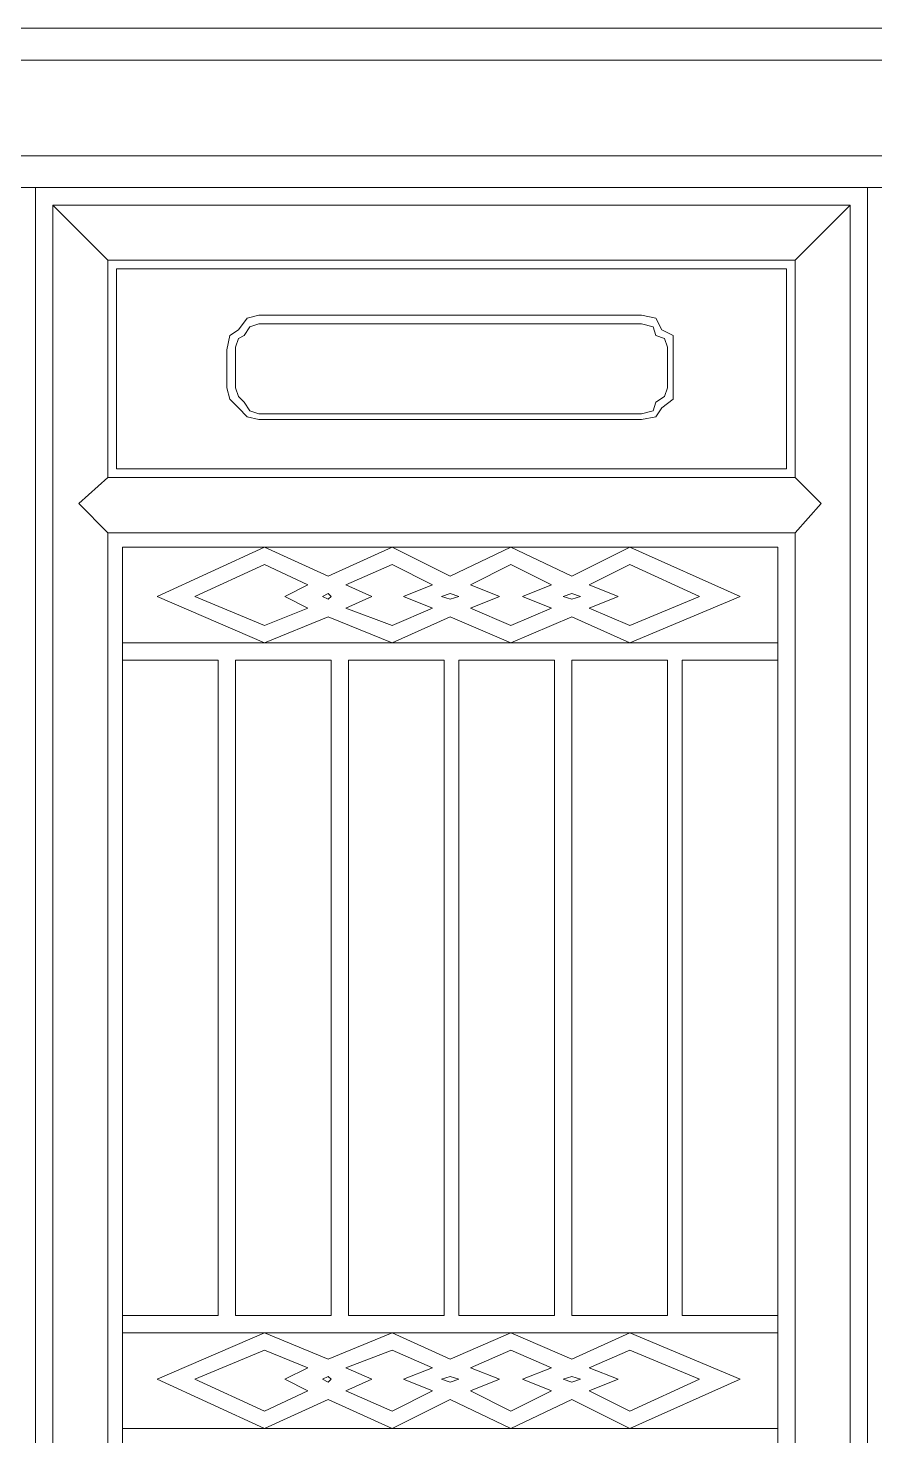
# Model space of a CAD drawing. Header units: centimetres. Extents: x -9.8 to 7.8, y -8.8 to 8.
# Drawn here: x -1.06 to 3.02, y 1.19 to 7.98 of the extents above; entities that cross this region are included whole.
import ezdxf

# ---------------------------------------------------------------- set-up
doc = ezdxf.new("R2010")
doc.units = ezdxf.units.CM
doc.header["$MEASUREMENT"] = 0
doc.layers.add('layer 1', color=7, linetype='Continuous')

msp = doc.modelspace()

# ---------------------------------------------------------------- linework, layer by layer
at = {"layer": 'layer 1', "color": 250, "lineweight": 0}
for points, knots in [([(-9.81791, 7.98399), (-9.81791, 7.98399), (7.76277, 7.98399), (7.76277, 7.98399), (7.76277, 7.98399), (7.76277, 7.98399), (7.76277, -8.84087), (7.76277, -8.84087), (7.76277, -8.84087), (7.76277, -8.84087), (-9.81791, -8.84087), (-9.81791, -8.84087), (-9.81791, -8.84087), (-9.81791, -8.84087), (-9.81791, 7.98399), (-9.81791, 7.98399)], [0, 0, 0, 0, 0.25, 0.25, 0.25, 0.25, 0.5, 0.5, 0.5, 0.5, 0.75, 0.75, 0.75, 0.75, 1, 1, 1, 1]), ([(-9.66394, 7.83002), (-9.66394, 7.83002), (7.6088, 7.83002), (7.6088, 7.83002), (7.6088, 7.83002), (7.6088, 7.83002), (7.6088, -8.6869), (7.6088, -8.6869), (7.6088, -8.6869), (7.6088, -8.6869), (-9.66394, -8.6869), (-9.66394, -8.6869), (-9.66394, -8.6869), (-9.66394, -8.6869), (-9.66394, 7.83002), (-9.66394, 7.83002)], [0, 0, 0, 0, 0.25, 0.25, 0.25, 0.25, 0.5, 0.5, 0.5, 0.5, 0.75, 0.75, 0.75, 0.75, 1, 1, 1, 1]), ([(-9.20203, 7.36811), (-9.20203, 7.36811), (7.14689, 7.36811), (7.14689, 7.36811), (7.14689, 7.36811), (7.14689, 7.36811), (7.14689, -8.22499), (7.14689, -8.22499), (7.14689, -8.22499), (7.14689, -8.22499), (-9.20203, -8.22499), (-9.20203, -8.22499), (-9.20203, -8.22499), (-9.20203, -8.22499), (-9.20203, 7.36811), (-9.20203, 7.36811)], [0, 0, 0, 0, 0.25, 0.25, 0.25, 0.25, 0.5, 0.5, 0.5, 0.5, 0.75, 0.75, 0.75, 0.75, 1, 1, 1, 1]), ([(-9.04806, -8.07102), (-9.04806, -8.07102), (-9.04806, 7.21414), (-9.04806, 7.21414), (-9.04806, 7.21414), (-9.04806, 7.21414), (2.98969, 7.21414), (2.98969, 7.21414), (2.98969, 7.21414), (2.98969, 7.21414), (2.98969, -8.07102), (2.98969, -8.07102), (2.98969, -8.07102), (2.98969, -8.07102), (-9.04806, -8.07102), (-9.04806, -8.07102)], [0, 0, 0, 0, 0.25, 0.25, 0.25, 0.25, 0.5, 0.5, 0.5, 0.5, 0.75, 0.75, 0.75, 0.75, 1, 1, 1, 1]), ([(-1.02757, -8.07102), (-1.02757, -8.07102), (-1.02757, 7.21414), (-1.02757, 7.21414), (-1.02757, 7.21414), (-1.02757, 7.21414), (-5.0308, 7.21414), (-5.0308, 7.21414), (-5.0308, 7.21414), (-5.0308, 7.21414), (-5.0308, -8.07102), (-5.0308, -8.07102), (-5.0308, -8.07102), (-5.0308, -8.07102), (-1.02757, -8.07102), (-1.02757, -8.07102)], [0, 0, 0, 0, 0.25, 0.25, 0.25, 0.25, 0.5, 0.5, 0.5, 0.5, 0.75, 0.75, 0.75, 0.75, 1, 1, 1, 1]), ([(-1.02757, -8.07102), (-1.02757, -8.07102), (-1.02757, 7.21414), (-1.02757, 7.21414), (-1.02757, 7.21414), (-1.02757, 7.21414), (2.98969, 7.21414), (2.98969, 7.21414), (2.98969, 7.21414), (2.98969, 7.21414), (2.98969, -8.07102), (2.98969, -8.07102), (2.98969, -8.07102), (2.98969, -8.07102), (-1.02757, -8.07102), (-1.02757, -8.07102)], [0, 0, 0, 0, 0.25, 0.25, 0.25, 0.25, 0.5, 0.5, 0.5, 0.5, 0.75, 0.75, 0.75, 0.75, 1, 1, 1, 1]), ([(6.99292, -8.07102), (6.99292, -8.07102), (6.99292, 7.21414), (6.99292, 7.21414), (6.99292, 7.21414), (6.99292, 7.21414), (2.98969, 7.21414), (2.98969, 7.21414), (2.98969, 7.21414), (2.98969, 7.21414), (2.98969, -8.07102), (2.98969, -8.07102), (2.98969, -8.07102), (2.98969, -8.07102), (6.99292, -8.07102), (6.99292, -8.07102)], [0, 0, 0, 0, 0.25, 0.25, 0.25, 0.25, 0.5, 0.5, 0.5, 0.5, 0.75, 0.75, 0.75, 0.75, 1, 1, 1, 1]), ([(2.90569, -7.98702), (2.90569, -7.98702), (-0.94357, -7.98702), (-0.94357, -7.98702), (-0.94357, -7.98702), (-0.94357, -7.98702), (-0.94357, 7.13014), (-0.94357, 7.13014), (-0.94357, 7.13014), (-0.94357, 7.13014), (2.90569, 7.13014), (2.90569, 7.13014), (2.90569, 7.13014), (2.90569, 7.13014), (2.90569, -7.98702), (2.90569, -7.98702)], [0, 0, 0, 0, 0.25, 0.25, 0.25, 0.25, 0.5, 0.5, 0.5, 0.5, 0.75, 0.75, 0.75, 0.75, 1, 1, 1, 1]), ([(-0.67754, 6.86411), (-0.67754, 6.86411), (2.63984, 6.86411), (2.63984, 6.86411), (2.63984, 6.86411), (2.63984, 6.86411), (2.63984, 5.81437), (2.63984, 5.81437), (2.63984, 5.81437), (2.63984, 5.81437), (-0.67754, 5.81437), (-0.67754, 5.81437), (-0.67754, 5.81437), (-0.67754, 5.81437), (-0.67754, 6.86411), (-0.67754, 6.86411)], [0, 0, 0, 0, 0.25, 0.25, 0.25, 0.25, 0.5, 0.5, 0.5, 0.5, 0.75, 0.75, 0.75, 0.75, 1, 1, 1, 1]), ([(2.59775, 6.8222), (2.59775, 6.8222), (2.59775, 5.85628), (2.59775, 5.85628), (2.59775, 5.85628), (2.59775, 5.85628), (-0.63563, 5.85628), (-0.63563, 5.85628), (-0.63563, 5.85628), (-0.63563, 5.85628), (-0.63563, 6.8222), (-0.63563, 6.8222), (-0.63563, 6.8222), (-0.63563, 6.8222), (2.59775, 6.8222), (2.59775, 6.8222), (2.59775, 6.8222), (2.59775, 6.8222), (-0.63563, 6.8222), (-0.63563, 6.8222)], [0, 0, 0, 0, 0.2, 0.2, 0.2, 0.2, 0.4, 0.4, 0.4, 0.4, 0.6, 0.6, 0.6, 0.6, 0.8, 0.8, 0.8, 0.8, 1, 1, 1, 1]), ([(0.05022, 6.59826), (0.05022, 6.59826), (-0.00572, 6.58423), (-0.00572, 6.58423), (-0.00572, 6.58423), (-0.00572, 6.58423), (-0.04781, 6.52829), (-0.04781, 6.52829)], [0, 0, 0, 0, 0.5, 0.5, 0.5, 0.5, 1, 1, 1, 1]), ([(1.99589, 6.52829), (1.99589, 6.52829), (1.96783, 6.58423), (1.96783, 6.58423), (1.96783, 6.58423), (1.96783, 6.58423), (1.89786, 6.59826), (1.89786, 6.59826)], [0, 0, 0, 0, 0.5, 0.5, 0.5, 0.5, 1, 1, 1, 1]), ([(-0.04781, 6.52829), (-0.04781, 6.52829), (-0.08972, 6.50023), (-0.08972, 6.50023), (-0.08972, 6.50023), (-0.08972, 6.50023), (-0.10375, 6.43026), (-0.10375, 6.43026)], [0, 0, 0, 0, 0.5, 0.5, 0.5, 0.5, 1, 1, 1, 1]), ([(0.05022, 6.55617), (0.05022, 6.55617), (0.00831, 6.54232), (0.00831, 6.54232), (0.00831, 6.54232), (0.00831, 6.54232), (-0.01975, 6.50023), (-0.01975, 6.50023)], [0, 0, 0, 0, 0.5, 0.5, 0.5, 0.5, 1, 1, 1, 1]), ([(1.96783, 6.50023), (1.96783, 6.50023), (1.95398, 6.54232), (1.95398, 6.54232), (1.95398, 6.54232), (1.95398, 6.54232), (1.89786, 6.55617), (1.89786, 6.55617)], [0, 0, 0, 0, 0.5, 0.5, 0.5, 0.5, 1, 1, 1, 1]), ([(2.05183, 6.43026), (2.05183, 6.43026), (2.05183, 6.50023), (2.05183, 6.50023), (2.05183, 6.50023), (2.05183, 6.50023), (1.99589, 6.52829), (1.99589, 6.52829)], [0, 0, 0, 0, 0.5, 0.5, 0.5, 0.5, 1, 1, 1, 1]), ([(-0.01975, 6.50023), (-0.01975, 6.50023), (-0.04781, 6.4862), (-0.04781, 6.4862), (-0.04781, 6.4862), (-0.04781, 6.4862), (-0.06166, 6.44429), (-0.06166, 6.44429)], [0, 0, 0, 0, 0.5, 0.5, 0.5, 0.5, 1, 1, 1, 1]), ([(2.02395, 6.44429), (2.02395, 6.44429), (2.00992, 6.4862), (2.00992, 6.4862), (2.00992, 6.4862), (2.00992, 6.4862), (1.96783, 6.50023), (1.96783, 6.50023)], [0, 0, 0, 0, 0.5, 0.5, 0.5, 0.5, 1, 1, 1, 1]), ([(-0.10375, 6.24823), (-0.10375, 6.24823), (-0.08972, 6.19229), (-0.08972, 6.19229), (-0.08972, 6.19229), (-0.08972, 6.19229), (-0.04781, 6.15037), (-0.04781, 6.15037)], [0, 0, 0, 0, 0.5, 0.5, 0.5, 0.5, 1, 1, 1, 1]), ([(-0.06166, 6.24823), (-0.06166, 6.24823), (-0.04781, 6.20632), (-0.04781, 6.20632), (-0.04781, 6.20632), (-0.04781, 6.20632), (-0.01975, 6.17826), (-0.01975, 6.17826)], [0, 0, 0, 0, 0.5, 0.5, 0.5, 0.5, 1, 1, 1, 1]), ([(1.96783, 6.17826), (1.96783, 6.17826), (2.00992, 6.20632), (2.00992, 6.20632), (2.00992, 6.20632), (2.00992, 6.20632), (2.02395, 6.24823), (2.02395, 6.24823)], [0, 0, 0, 0, 0.5, 0.5, 0.5, 0.5, 1, 1, 1, 1]), ([(1.99589, 6.15037), (1.99589, 6.15037), (2.05183, 6.19229), (2.05183, 6.19229), (2.05183, 6.19229), (2.05183, 6.19229), (2.05183, 6.24823), (2.05183, 6.24823)], [0, 0, 0, 0, 0.5, 0.5, 0.5, 0.5, 1, 1, 1, 1]), ([(-0.04781, 6.15037), (-0.04781, 6.15037), (-0.00572, 6.10828), (-0.00572, 6.10828), (-0.00572, 6.10828), (-0.00572, 6.10828), (0.05022, 6.09425), (0.05022, 6.09425)], [0, 0, 0, 0, 0.5, 0.5, 0.5, 0.5, 1, 1, 1, 1]), ([(-0.01975, 6.17826), (-0.01975, 6.17826), (0.00831, 6.13634), (0.00831, 6.13634), (0.00831, 6.13634), (0.00831, 6.13634), (0.05022, 6.12231), (0.05022, 6.12231)], [0, 0, 0, 0, 0.5, 0.5, 0.5, 0.5, 1, 1, 1, 1]), ([(1.89786, 6.12231), (1.89786, 6.12231), (1.95398, 6.13634), (1.95398, 6.13634), (1.95398, 6.13634), (1.95398, 6.13634), (1.96783, 6.17826), (1.96783, 6.17826)], [0, 0, 0, 0, 0.5, 0.5, 0.5, 0.5, 1, 1, 1, 1]), ([(1.89786, 6.09425), (1.89786, 6.09425), (1.96783, 6.10828), (1.96783, 6.10828), (1.96783, 6.10828), (1.96783, 6.10828), (1.99589, 6.15037), (1.99589, 6.15037)], [0, 0, 0, 0, 0.5, 0.5, 0.5, 0.5, 1, 1, 1, 1]), ([(-0.67754, -6.4054), (-0.67754, -6.4054), (-0.67754, 5.54834), (-0.67754, 5.54834), (-0.67754, 5.54834), (-0.67754, 5.54834), (2.63984, 5.54834), (2.63984, 5.54834), (2.63984, 5.54834), (2.63984, 5.54834), (2.63984, -6.4054), (2.63984, -6.4054), (2.63984, -6.4054), (2.63984, -6.4054), (-0.67754, -6.4054), (-0.67754, -6.4054)], [0, 0, 0, 0, 0.25, 0.25, 0.25, 0.25, 0.5, 0.5, 0.5, 0.5, 0.75, 0.75, 0.75, 0.75, 1, 1, 1, 1]), ([(-0.60757, -6.33543), (-0.60757, -6.33543), (-0.60757, 5.47837), (-0.60757, 5.47837), (-0.60757, 5.47837), (-0.60757, 5.47837), (2.55584, 5.47837), (2.55584, 5.47837), (2.55584, 5.47837), (2.55584, 5.47837), (2.55584, -6.33543), (2.55584, -6.33543), (2.55584, -6.33543), (2.55584, -6.33543), (-0.60757, -6.33543), (-0.60757, -6.33543)], [0, 0, 0, 0, 0.25, 0.25, 0.25, 0.25, 0.5, 0.5, 0.5, 0.5, 0.75, 0.75, 0.75, 0.75, 1, 1, 1, 1]), ([(0.69416, 5.47837), (0.69416, 5.47837), (0.38622, 5.33843), (0.38622, 5.33843), (0.38622, 5.33843), (0.38622, 5.33843), (0.07828, 5.47837), (0.07828, 5.47837), (0.07828, 5.47837), (0.07828, 5.47837), (-0.43957, 5.2404), (-0.43957, 5.2404), (-0.43957, 5.2404), (-0.43957, 5.2404), (0.07828, 5.01646), (0.07828, 5.01646), (0.07828, 5.01646), (0.07828, 5.01646), (0.38622, 5.14255), (0.38622, 5.14255), (0.38622, 5.14255), (0.38622, 5.14255), (0.69416, 5.01646), (0.69416, 5.01646), (0.69416, 5.01646), (0.69416, 5.01646), (0.97404, 5.14255), (0.97404, 5.14255), (0.97404, 5.14255), (0.97404, 5.14255), (1.26795, 5.01646), (1.26795, 5.01646), (1.26795, 5.01646), (1.26795, 5.01646), (1.56204, 5.14255), (1.56204, 5.14255), (1.56204, 5.14255), (1.56204, 5.14255), (1.84192, 5.01646), (1.84192, 5.01646), (1.84192, 5.01646), (1.84192, 5.01646), (2.3738, 5.2404), (2.3738, 5.2404), (2.3738, 5.2404), (2.3738, 5.2404), (1.84192, 5.47837), (1.84192, 5.47837), (1.84192, 5.47837), (1.84192, 5.47837), (1.56204, 5.33843), (1.56204, 5.33843), (1.56204, 5.33843), (1.56204, 5.33843), (1.26795, 5.47837), (1.26795, 5.47837), (1.26795, 5.47837), (1.26795, 5.47837), (0.97404, 5.33843), (0.97404, 5.33843), (0.97404, 5.33843), (0.97404, 5.33843), (0.69416, 5.47837), (0.69416, 5.47837)], [0, 0, 0, 0, 0.0625, 0.0625, 0.0625, 0.0625, 0.125, 0.125, 0.125, 0.125, 0.1875, 0.1875, 0.1875, 0.1875, 0.25, 0.25, 0.25, 0.25, 0.3125, 0.3125, 0.3125, 0.3125, 0.375, 0.375, 0.375, 0.375, 0.4375, 0.4375, 0.4375, 0.4375, 0.5, 0.5, 0.5, 0.5, 0.5625, 0.5625, 0.5625, 0.5625, 0.625, 0.625, 0.625, 0.625, 0.6875, 0.6875, 0.6875, 0.6875, 0.75, 0.75, 0.75, 0.75, 0.8125, 0.8125, 0.8125, 0.8125, 0.875, 0.875, 0.875, 0.875, 0.9375, 0.9375, 0.9375, 0.9375, 1, 1, 1, 1]), ([(0.28819, 5.29652), (0.28819, 5.29652), (0.17631, 5.2404), (0.17631, 5.2404), (0.17631, 5.2404), (0.17631, 5.2404), (0.28819, 5.18446), (0.28819, 5.18446), (0.28819, 5.18446), (0.28819, 5.18446), (0.07828, 5.10046), (0.07828, 5.10046), (0.07828, 5.10046), (0.07828, 5.10046), (-0.25772, 5.2404), (-0.25772, 5.2404), (-0.25772, 5.2404), (-0.25772, 5.2404), (0.07828, 5.39437), (0.07828, 5.39437), (0.07828, 5.39437), (0.07828, 5.39437), (0.28819, 5.29652), (0.28819, 5.29652)], [0, 0, 0, 0, 0.1666667, 0.1666667, 0.1666667, 0.1666667, 0.3333333, 0.3333333, 0.3333333, 0.3333333, 0.5, 0.5, 0.5, 0.5, 0.6666667, 0.6666667, 0.6666667, 0.6666667, 0.8333333, 0.8333333, 0.8333333, 0.8333333, 1, 1, 1, 1]), ([(0.89004, 5.18446), (0.89004, 5.18446), (0.7501, 5.2404), (0.7501, 5.2404), (0.7501, 5.2404), (0.7501, 5.2404), (0.89004, 5.29652), (0.89004, 5.29652), (0.89004, 5.29652), (0.89004, 5.29652), (0.69416, 5.39437), (0.69416, 5.39437), (0.69416, 5.39437), (0.69416, 5.39437), (0.47022, 5.29652), (0.47022, 5.29652), (0.47022, 5.29652), (0.47022, 5.29652), (0.59613, 5.2404), (0.59613, 5.2404), (0.59613, 5.2404), (0.59613, 5.2404), (0.47022, 5.18446), (0.47022, 5.18446), (0.47022, 5.18446), (0.47022, 5.18446), (0.69416, 5.10046), (0.69416, 5.10046), (0.69416, 5.10046), (0.69416, 5.10046), (0.89004, 5.18446), (0.89004, 5.18446)], [0, 0, 0, 0, 0.125, 0.125, 0.125, 0.125, 0.25, 0.25, 0.25, 0.25, 0.375, 0.375, 0.375, 0.375, 0.5, 0.5, 0.5, 0.5, 0.625, 0.625, 0.625, 0.625, 0.75, 0.75, 0.75, 0.75, 0.875, 0.875, 0.875, 0.875, 1, 1, 1, 1]), ([(1.07207, 5.29652), (1.07207, 5.29652), (1.21201, 5.2404), (1.21201, 5.2404), (1.21201, 5.2404), (1.21201, 5.2404), (1.07207, 5.18446), (1.07207, 5.18446), (1.07207, 5.18446), (1.07207, 5.18446), (1.26795, 5.10046), (1.26795, 5.10046), (1.26795, 5.10046), (1.26795, 5.10046), (1.46401, 5.18446), (1.46401, 5.18446), (1.46401, 5.18446), (1.46401, 5.18446), (1.32407, 5.2404), (1.32407, 5.2404), (1.32407, 5.2404), (1.32407, 5.2404), (1.46401, 5.29652), (1.46401, 5.29652), (1.46401, 5.29652), (1.46401, 5.29652), (1.26795, 5.39437), (1.26795, 5.39437), (1.26795, 5.39437), (1.26795, 5.39437), (1.07207, 5.29652), (1.07207, 5.29652)], [0, 0, 0, 0, 0.125, 0.125, 0.125, 0.125, 0.25, 0.25, 0.25, 0.25, 0.375, 0.375, 0.375, 0.375, 0.5, 0.5, 0.5, 0.5, 0.625, 0.625, 0.625, 0.625, 0.75, 0.75, 0.75, 0.75, 0.875, 0.875, 0.875, 0.875, 1, 1, 1, 1]), ([(1.64604, 5.29652), (1.64604, 5.29652), (1.78598, 5.2404), (1.78598, 5.2404), (1.78598, 5.2404), (1.78598, 5.2404), (1.64604, 5.18446), (1.64604, 5.18446), (1.64604, 5.18446), (1.64604, 5.18446), (1.84192, 5.10046), (1.84192, 5.10046), (1.84192, 5.10046), (1.84192, 5.10046), (2.17792, 5.2404), (2.17792, 5.2404), (2.17792, 5.2404), (2.17792, 5.2404), (1.84192, 5.39437), (1.84192, 5.39437), (1.84192, 5.39437), (1.84192, 5.39437), (1.64604, 5.29652), (1.64604, 5.29652)], [0, 0, 0, 0, 0.1666667, 0.1666667, 0.1666667, 0.1666667, 0.3333333, 0.3333333, 0.3333333, 0.3333333, 0.5, 0.5, 0.5, 0.5, 0.6666667, 0.6666667, 0.6666667, 0.6666667, 0.8333333, 0.8333333, 0.8333333, 0.8333333, 1, 1, 1, 1]), ([(0.38622, 5.22655), (0.38622, 5.22655), (0.35816, 5.2404), (0.35816, 5.2404), (0.35816, 5.2404), (0.35816, 5.2404), (0.38622, 5.25443), (0.38622, 5.25443), (0.38622, 5.25443), (0.38622, 5.25443), (0.40025, 5.2404), (0.40025, 5.2404), (0.40025, 5.2404), (0.40025, 5.2404), (0.38622, 5.22655), (0.38622, 5.22655)], [0, 0, 0, 0, 0.25, 0.25, 0.25, 0.25, 0.5, 0.5, 0.5, 0.5, 0.75, 0.75, 0.75, 0.75, 1, 1, 1, 1]), ([(0.97404, 5.22655), (0.97404, 5.22655), (1.01613, 5.2404), (1.01613, 5.2404), (1.01613, 5.2404), (1.01613, 5.2404), (0.97404, 5.25443), (0.97404, 5.25443), (0.97404, 5.25443), (0.97404, 5.25443), (0.93213, 5.2404), (0.93213, 5.2404), (0.93213, 5.2404), (0.93213, 5.2404), (0.97404, 5.22655), (0.97404, 5.22655)], [0, 0, 0, 0, 0.25, 0.25, 0.25, 0.25, 0.5, 0.5, 0.5, 0.5, 0.75, 0.75, 0.75, 0.75, 1, 1, 1, 1]), ([(1.56204, 5.25443), (1.56204, 5.25443), (1.51995, 5.2404), (1.51995, 5.2404), (1.51995, 5.2404), (1.51995, 5.2404), (1.56204, 5.22655), (1.56204, 5.22655)], [0, 0, 0, 0, 0.5, 0.5, 0.5, 0.5, 1, 1, 1, 1]), ([(1.56204, 5.22655), (1.56204, 5.22655), (1.60395, 5.2404), (1.60395, 5.2404), (1.60395, 5.2404), (1.60395, 5.2404), (1.56204, 5.25443), (1.56204, 5.25443)], [0, 0, 0, 0, 0.5, 0.5, 0.5, 0.5, 1, 1, 1, 1]), ([(-0.60757, 1.76905), (-0.60757, 1.76905), (-0.14566, 1.76905), (-0.14566, 1.76905), (-0.14566, 1.76905), (-0.14566, 1.76905), (-0.14566, 4.93246), (-0.14566, 4.93246), (-0.14566, 4.93246), (-0.14566, 4.93246), (-0.60757, 4.93246), (-0.60757, 4.93246)], [0, 0, 0, 0, 0.3333333, 0.3333333, 0.3333333, 0.3333333, 0.6666667, 0.6666667, 0.6666667, 0.6666667, 1, 1, 1, 1]), ([(0.40025, 1.76905), (0.40025, 1.76905), (0.40025, 4.93246), (0.40025, 4.93246), (0.40025, 4.93246), (0.40025, 4.93246), (-0.06166, 4.93246), (-0.06166, 4.93246), (-0.06166, 4.93246), (-0.06166, 4.93246), (-0.06166, 1.76905), (-0.06166, 1.76905), (-0.06166, 1.76905), (-0.06166, 1.76905), (0.40025, 1.76905), (0.40025, 1.76905)], [0, 0, 0, 0, 0.25, 0.25, 0.25, 0.25, 0.5, 0.5, 0.5, 0.5, 0.75, 0.75, 0.75, 0.75, 1, 1, 1, 1]), ([(0.94616, 1.76905), (0.94616, 1.76905), (0.94616, 4.93246), (0.94616, 4.93246), (0.94616, 4.93246), (0.94616, 4.93246), (0.48425, 4.93246), (0.48425, 4.93246), (0.48425, 4.93246), (0.48425, 4.93246), (0.48425, 1.76905), (0.48425, 1.76905), (0.48425, 1.76905), (0.48425, 1.76905), (0.94616, 1.76905), (0.94616, 1.76905)], [0, 0, 0, 0, 0.25, 0.25, 0.25, 0.25, 0.5, 0.5, 0.5, 0.5, 0.75, 0.75, 0.75, 0.75, 1, 1, 1, 1]), ([(1.47804, 1.76905), (1.47804, 1.76905), (1.47804, 4.93246), (1.47804, 4.93246), (1.47804, 4.93246), (1.47804, 4.93246), (1.01613, 4.93246), (1.01613, 4.93246), (1.01613, 4.93246), (1.01613, 4.93246), (1.01613, 1.76905), (1.01613, 1.76905), (1.01613, 1.76905), (1.01613, 1.76905), (1.47804, 1.76905), (1.47804, 1.76905)], [0, 0, 0, 0, 0.25, 0.25, 0.25, 0.25, 0.5, 0.5, 0.5, 0.5, 0.75, 0.75, 0.75, 0.75, 1, 1, 1, 1]), ([(2.02395, 1.76905), (2.02395, 1.76905), (2.02395, 4.93246), (2.02395, 4.93246), (2.02395, 4.93246), (2.02395, 4.93246), (1.56204, 4.93246), (1.56204, 4.93246), (1.56204, 4.93246), (1.56204, 4.93246), (1.56204, 1.76905), (1.56204, 1.76905), (1.56204, 1.76905), (1.56204, 1.76905), (2.02395, 1.76905), (2.02395, 1.76905)], [0, 0, 0, 0, 0.25, 0.25, 0.25, 0.25, 0.5, 0.5, 0.5, 0.5, 0.75, 0.75, 0.75, 0.75, 1, 1, 1, 1]), ([(2.55584, 4.93246), (2.55584, 4.93246), (2.09392, 4.93246), (2.09392, 4.93246), (2.09392, 4.93246), (2.09392, 4.93246), (2.09392, 1.76905), (2.09392, 1.76905), (2.09392, 1.76905), (2.09392, 1.76905), (2.55584, 1.76905), (2.55584, 1.76905)], [0, 0, 0, 0, 0.3333333, 0.3333333, 0.3333333, 0.3333333, 0.6666667, 0.6666667, 0.6666667, 0.6666667, 1, 1, 1, 1]), ([(0.69416, 1.68505), (0.69416, 1.68505), (0.38622, 1.55914), (0.38622, 1.55914), (0.38622, 1.55914), (0.38622, 1.55914), (0.07828, 1.68505), (0.07828, 1.68505), (0.07828, 1.68505), (0.07828, 1.68505), (-0.43957, 1.46111), (-0.43957, 1.46111), (-0.43957, 1.46111), (-0.43957, 1.46111), (0.07828, 1.22314), (0.07828, 1.22314), (0.07828, 1.22314), (0.07828, 1.22314), (0.38622, 1.36326), (0.38622, 1.36326), (0.38622, 1.36326), (0.38622, 1.36326), (0.69416, 1.22314), (0.69416, 1.22314), (0.69416, 1.22314), (0.69416, 1.22314), (0.97404, 1.36326), (0.97404, 1.36326), (0.97404, 1.36326), (0.97404, 1.36326), (1.26795, 1.22314), (1.26795, 1.22314), (1.26795, 1.22314), (1.26795, 1.22314), (1.56204, 1.36326), (1.56204, 1.36326), (1.56204, 1.36326), (1.56204, 1.36326), (1.84192, 1.22314), (1.84192, 1.22314), (1.84192, 1.22314), (1.84192, 1.22314), (2.3738, 1.46111), (2.3738, 1.46111), (2.3738, 1.46111), (2.3738, 1.46111), (1.84192, 1.68505), (1.84192, 1.68505), (1.84192, 1.68505), (1.84192, 1.68505), (1.56204, 1.55914), (1.56204, 1.55914), (1.56204, 1.55914), (1.56204, 1.55914), (1.26795, 1.68505), (1.26795, 1.68505), (1.26795, 1.68505), (1.26795, 1.68505), (0.97404, 1.55914), (0.97404, 1.55914), (0.97404, 1.55914), (0.97404, 1.55914), (0.69416, 1.68505), (0.69416, 1.68505)], [0, 0, 0, 0, 0.0625, 0.0625, 0.0625, 0.0625, 0.125, 0.125, 0.125, 0.125, 0.1875, 0.1875, 0.1875, 0.1875, 0.25, 0.25, 0.25, 0.25, 0.3125, 0.3125, 0.3125, 0.3125, 0.375, 0.375, 0.375, 0.375, 0.4375, 0.4375, 0.4375, 0.4375, 0.5, 0.5, 0.5, 0.5, 0.5625, 0.5625, 0.5625, 0.5625, 0.625, 0.625, 0.625, 0.625, 0.6875, 0.6875, 0.6875, 0.6875, 0.75, 0.75, 0.75, 0.75, 0.8125, 0.8125, 0.8125, 0.8125, 0.875, 0.875, 0.875, 0.875, 0.9375, 0.9375, 0.9375, 0.9375, 1, 1, 1, 1]), ([(0.28819, 1.51723), (0.28819, 1.51723), (0.17631, 1.46111), (0.17631, 1.46111), (0.17631, 1.46111), (0.17631, 1.46111), (0.28819, 1.40517), (0.28819, 1.40517), (0.28819, 1.40517), (0.28819, 1.40517), (0.07828, 1.30714), (0.07828, 1.30714), (0.07828, 1.30714), (0.07828, 1.30714), (-0.25772, 1.46111), (-0.25772, 1.46111), (-0.25772, 1.46111), (-0.25772, 1.46111), (0.07828, 1.60123), (0.07828, 1.60123), (0.07828, 1.60123), (0.07828, 1.60123), (0.28819, 1.51723), (0.28819, 1.51723)], [0, 0, 0, 0, 0.1666667, 0.1666667, 0.1666667, 0.1666667, 0.3333333, 0.3333333, 0.3333333, 0.3333333, 0.5, 0.5, 0.5, 0.5, 0.6666667, 0.6666667, 0.6666667, 0.6666667, 0.8333333, 0.8333333, 0.8333333, 0.8333333, 1, 1, 1, 1]), ([(0.89004, 1.40517), (0.89004, 1.40517), (0.7501, 1.46111), (0.7501, 1.46111), (0.7501, 1.46111), (0.7501, 1.46111), (0.89004, 1.51723), (0.89004, 1.51723), (0.89004, 1.51723), (0.89004, 1.51723), (0.69416, 1.60123), (0.69416, 1.60123), (0.69416, 1.60123), (0.69416, 1.60123), (0.47022, 1.51723), (0.47022, 1.51723), (0.47022, 1.51723), (0.47022, 1.51723), (0.59613, 1.46111), (0.59613, 1.46111), (0.59613, 1.46111), (0.59613, 1.46111), (0.47022, 1.40517), (0.47022, 1.40517), (0.47022, 1.40517), (0.47022, 1.40517), (0.69416, 1.30714), (0.69416, 1.30714), (0.69416, 1.30714), (0.69416, 1.30714), (0.89004, 1.40517), (0.89004, 1.40517)], [0, 0, 0, 0, 0.125, 0.125, 0.125, 0.125, 0.25, 0.25, 0.25, 0.25, 0.375, 0.375, 0.375, 0.375, 0.5, 0.5, 0.5, 0.5, 0.625, 0.625, 0.625, 0.625, 0.75, 0.75, 0.75, 0.75, 0.875, 0.875, 0.875, 0.875, 1, 1, 1, 1]), ([(1.07207, 1.51723), (1.07207, 1.51723), (1.21201, 1.46111), (1.21201, 1.46111), (1.21201, 1.46111), (1.21201, 1.46111), (1.07207, 1.40517), (1.07207, 1.40517), (1.07207, 1.40517), (1.07207, 1.40517), (1.26795, 1.30714), (1.26795, 1.30714), (1.26795, 1.30714), (1.26795, 1.30714), (1.46401, 1.40517), (1.46401, 1.40517), (1.46401, 1.40517), (1.46401, 1.40517), (1.32407, 1.46111), (1.32407, 1.46111), (1.32407, 1.46111), (1.32407, 1.46111), (1.46401, 1.51723), (1.46401, 1.51723), (1.46401, 1.51723), (1.46401, 1.51723), (1.26795, 1.60123), (1.26795, 1.60123), (1.26795, 1.60123), (1.26795, 1.60123), (1.07207, 1.51723), (1.07207, 1.51723)], [0, 0, 0, 0, 0.125, 0.125, 0.125, 0.125, 0.25, 0.25, 0.25, 0.25, 0.375, 0.375, 0.375, 0.375, 0.5, 0.5, 0.5, 0.5, 0.625, 0.625, 0.625, 0.625, 0.75, 0.75, 0.75, 0.75, 0.875, 0.875, 0.875, 0.875, 1, 1, 1, 1]), ([(1.64604, 1.51723), (1.64604, 1.51723), (1.78598, 1.46111), (1.78598, 1.46111), (1.78598, 1.46111), (1.78598, 1.46111), (1.64604, 1.40517), (1.64604, 1.40517), (1.64604, 1.40517), (1.64604, 1.40517), (1.84192, 1.30714), (1.84192, 1.30714), (1.84192, 1.30714), (1.84192, 1.30714), (2.17792, 1.46111), (2.17792, 1.46111), (2.17792, 1.46111), (2.17792, 1.46111), (1.84192, 1.60123), (1.84192, 1.60123), (1.84192, 1.60123), (1.84192, 1.60123), (1.64604, 1.51723), (1.64604, 1.51723)], [0, 0, 0, 0, 0.1666667, 0.1666667, 0.1666667, 0.1666667, 0.3333333, 0.3333333, 0.3333333, 0.3333333, 0.5, 0.5, 0.5, 0.5, 0.6666667, 0.6666667, 0.6666667, 0.6666667, 0.8333333, 0.8333333, 0.8333333, 0.8333333, 1, 1, 1, 1]), ([(0.38622, 1.44726), (0.38622, 1.44726), (0.35816, 1.46111), (0.35816, 1.46111), (0.35816, 1.46111), (0.35816, 1.46111), (0.38622, 1.47514), (0.38622, 1.47514), (0.38622, 1.47514), (0.38622, 1.47514), (0.40025, 1.46111), (0.40025, 1.46111), (0.40025, 1.46111), (0.40025, 1.46111), (0.38622, 1.44726), (0.38622, 1.44726)], [0, 0, 0, 0, 0.25, 0.25, 0.25, 0.25, 0.5, 0.5, 0.5, 0.5, 0.75, 0.75, 0.75, 0.75, 1, 1, 1, 1]), ([(0.97404, 1.44726), (0.97404, 1.44726), (1.01613, 1.46111), (1.01613, 1.46111), (1.01613, 1.46111), (1.01613, 1.46111), (0.97404, 1.47514), (0.97404, 1.47514), (0.97404, 1.47514), (0.97404, 1.47514), (0.93213, 1.46111), (0.93213, 1.46111), (0.93213, 1.46111), (0.93213, 1.46111), (0.97404, 1.44726), (0.97404, 1.44726)], [0, 0, 0, 0, 0.25, 0.25, 0.25, 0.25, 0.5, 0.5, 0.5, 0.5, 0.75, 0.75, 0.75, 0.75, 1, 1, 1, 1]), ([(1.56204, 1.47514), (1.56204, 1.47514), (1.51995, 1.46111), (1.51995, 1.46111), (1.51995, 1.46111), (1.51995, 1.46111), (1.56204, 1.44726), (1.56204, 1.44726)], [0, 0, 0, 0, 0.5, 0.5, 0.5, 0.5, 1, 1, 1, 1]), ([(1.56204, 1.44726), (1.56204, 1.44726), (1.60395, 1.46111), (1.60395, 1.46111), (1.60395, 1.46111), (1.60395, 1.46111), (1.56204, 1.47514), (1.56204, 1.47514)], [0, 0, 0, 0, 0.5, 0.5, 0.5, 0.5, 1, 1, 1, 1])]:
    msp.add_open_spline(points, degree=3, knots=knots, dxfattribs=at)
for points in [[(-0.67754, 6.86411), (-0.67754, 6.86411), (-0.94357, 7.13014), (-0.94357, 7.13014)], [(2.90569, 7.13014), (2.90569, 7.13014), (2.63984, 6.86411), (2.63984, 6.86411)], [(-0.63563, 6.8222), (-0.63563, 6.8222), (-0.63563, 5.85628), (-0.63563, 5.85628)], [(2.59775, 6.8222), (2.59775, 6.8222), (2.59775, 5.85628), (2.59775, 5.85628)], [(0.05022, 6.59826), (0.05022, 6.59826), (1.89786, 6.59826), (1.89786, 6.59826)], [(0.05022, 6.55617), (0.05022, 6.55617), (1.89786, 6.55617), (1.89786, 6.55617)], [(-0.10375, 6.24823), (-0.10375, 6.24823), (-0.10375, 6.43026), (-0.10375, 6.43026)], [(-0.06166, 6.24823), (-0.06166, 6.24823), (-0.06166, 6.44429), (-0.06166, 6.44429)], [(2.02395, 6.44429), (2.02395, 6.44429), (2.02395, 6.24823), (2.02395, 6.24823)], [(2.05183, 6.43026), (2.05183, 6.43026), (2.05183, 6.24823), (2.05183, 6.24823)], [(1.89786, 6.12231), (1.89786, 6.12231), (0.05022, 6.12231), (0.05022, 6.12231)], [(1.89786, 6.09425), (1.89786, 6.09425), (0.05022, 6.09425), (0.05022, 6.09425)], [(-0.67754, 5.81437), (-0.67754, 5.81437), (-0.81766, 5.68846), (-0.81766, 5.68846)], [(2.63984, 5.81437), (2.63984, 5.81437), (2.76575, 5.68846), (2.76575, 5.68846)], [(-0.67754, 5.54834), (-0.67754, 5.54834), (-0.81766, 5.68846), (-0.81766, 5.68846)], [(2.63984, 5.54834), (2.63984, 5.54834), (2.76575, 5.68846), (2.76575, 5.68846)], [(2.55584, 5.01646), (2.55584, 5.01646), (-0.60757, 5.01646), (-0.60757, 5.01646)], [(2.55584, 1.68505), (2.55584, 1.68505), (-0.60757, 1.68505), (-0.60757, 1.68505)], [(2.55584, 1.22314), (2.55584, 1.22314), (-0.60757, 1.22314), (-0.60757, 1.22314)]]:
    msp.add_open_spline(points, degree=3, dxfattribs=at)

doc.saveas('drawing.dxf')
